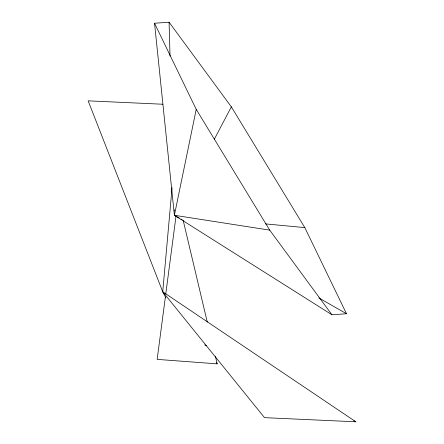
<?xml version="1.0" encoding="UTF-8"?>
<svg xmlns="http://www.w3.org/2000/svg" width="444" height="444" viewBox="0 0 444 444"><rect width="100%" height="100%" fill="white"/><g stroke="black" fill="none" stroke-linecap="round" stroke-linejoin="round"><path stroke-width="0.67" d="M165.895 297.924L162.732 291.769L172.061 187.695M165.384 296.908L157.159 359.379L217.172 363.852L215.418 356.438M165.745 294.161L176.046 215.895M154.545 23.249L196.231 109.379L174.392 215.279L331.962 314.79L346.503 313.742L304.817 227.611L231.33 106.849L169.086 22.2L154.545 23.249L174.392 215.279L179.204 218.037M214.28 139.316L231.33 106.849M162.876 104.24L88.156 100.844L162.732 291.769L264.519 417.654L355.844 421.8L162.732 291.769M265.484 223.893L304.817 227.611M331.962 314.79L269.719 230.142L174.392 215.279L174.353 213.897M204.64 344.894L206.488 345.837M353.99 420.857L355.844 421.8M181.008 219.07L182.212 219.758M318.82 297.907L346.503 313.742M196.231 109.379L269.719 230.142M216.506 362.654L217.172 363.852M183.167 220.313L207.276 322.072M169.086 22.2L170.019 56.111M174.237 209.746L174.276 211.128"/></g></svg>
